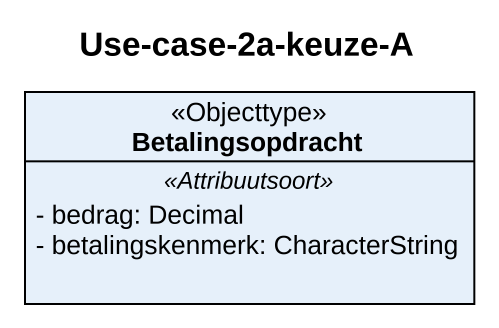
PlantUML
@startuml
title Use-case-2a-keuze-A
hide circle
hide empty members
skinparam classAttributeIconSize 0
class Betalingsopdracht <<Objecttype>> {
  .. <<Attribuutsoort>> ..
  - bedrag: Decimal
  - betalingskenmerk: CharacterString
}
@enduml
